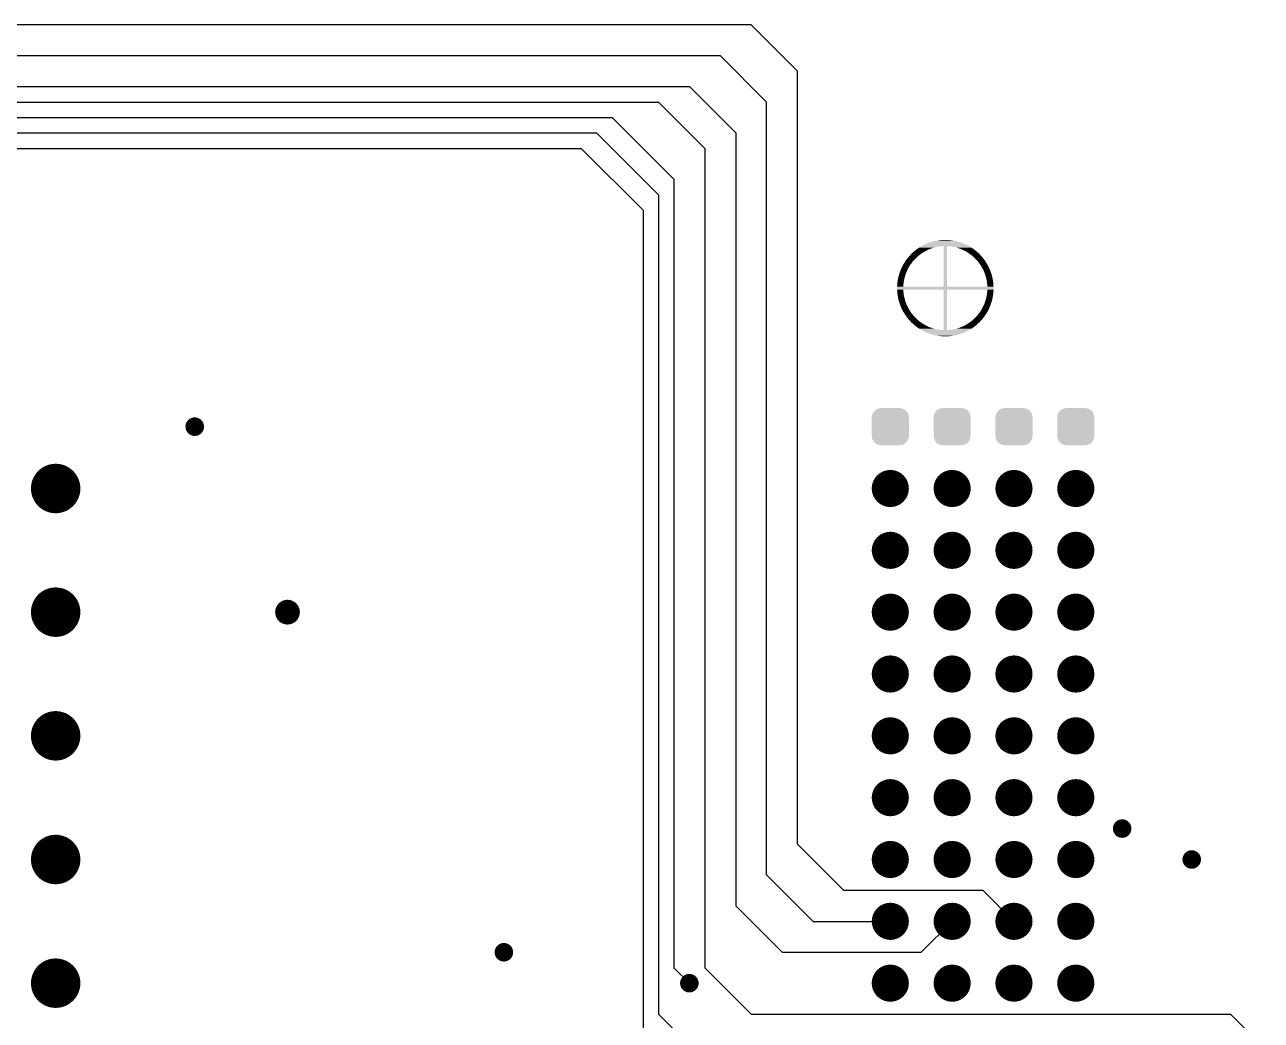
# Model space of a CAD drawing. Extents: x 295 to 953, y 10 to 290.
# Drawn here: x 620.7 to 671.5, y 175.5 to 216.4 of the extents above; entities that cross this region are included whole.
import ezdxf

# ---------------------------------------------------------------- set-up
doc = ezdxf.new("R2010")
doc.units = 0
doc.header["$LTSCALE"] = 5
doc.header["$MEASUREMENT"] = 0
doc.layers.get('0').update_dxf_attribs({"linetype": 'CONTINUOUS', "lineweight": 25})
doc.layers.add('DV-ABPB-A4_IN2', color=3, linetype='CONTINUOUS')

msp = doc.modelspace()

# ---------------------------------------------------------------- linework, layer by layer
at = {"color": 7}
for points, const_width in [([(627.534, 199.873, 1), (627.915, 199.873, 1)], 0.381), ([(621.502, 197.333, 1), (622.518, 197.333, 1)], 1.016), ([(655.919, 197.333, 1), (656.681, 197.333, 1)], 0.762), ([(658.459, 197.333, 1), (659.221, 197.333, 1)], 0.762), ([(660.999, 197.333, 1), (661.761, 197.333, 1)], 0.762), ([(663.539, 197.333, 1), (664.301, 197.333, 1)], 0.762), ([(655.919, 194.793, 1), (656.681, 194.793, 1)], 0.762), ([(658.459, 194.793, 1), (659.221, 194.793, 1)], 0.762), ([(660.999, 194.793, 1), (661.761, 194.793, 1)], 0.762), ([(663.539, 194.793, 1), (664.301, 194.793, 1)], 0.762), ([(621.502, 192.253, 1), (622.518, 192.253, 1)], 1.016), ([(631.281, 192.253, 1), (631.789, 192.253, 1)], 0.508), ([(655.919, 192.253, 1), (656.681, 192.253, 1)], 0.762), ([(658.459, 192.253, 1), (659.221, 192.253, 1)], 0.762), ([(660.999, 192.253, 1), (661.761, 192.253, 1)], 0.762), ([(663.539, 192.253, 1), (664.301, 192.253, 1)], 0.762), ([(655.919, 189.713, 1), (656.681, 189.713, 1)], 0.762), ([(658.459, 189.713, 1), (659.221, 189.713, 1)], 0.762), ([(660.999, 189.713, 1), (661.761, 189.713, 1)], 0.762), ([(663.539, 189.713, 1), (664.301, 189.713, 1)], 0.762), ([(621.502, 187.173, 1), (622.518, 187.173, 1)], 1.016), ([(655.919, 187.173, 1), (656.681, 187.173, 1)], 0.762), ([(658.459, 187.173, 1), (659.221, 187.173, 1)], 0.762), ([(660.999, 187.173, 1), (661.761, 187.173, 1)], 0.762), ([(663.539, 187.173, 1), (664.301, 187.173, 1)], 0.762), ([(655.919, 184.633, 1), (656.681, 184.633, 1)], 0.762), ([(658.459, 184.633, 1), (659.221, 184.633, 1)], 0.762), ([(660.999, 184.633, 1), (661.761, 184.633, 1)], 0.762), ([(663.539, 184.633, 1), (664.301, 184.633, 1)], 0.762), ([(665.634, 183.363, 1), (666.015, 183.363, 1)], 0.381), ([(621.502, 182.093, 1), (622.518, 182.093, 1)], 1.016), ([(655.919, 182.093, 1), (656.681, 182.093, 1)], 0.762), ([(658.459, 182.093, 1), (659.221, 182.093, 1)], 0.762), ([(660.999, 182.093, 1), (661.761, 182.093, 1)], 0.762), ([(663.539, 182.093, 1), (664.301, 182.093, 1)], 0.762), ([(668.492, 182.093, 1), (668.873, 182.093, 1)], 0.381), ([(655.919, 179.553, 1), (656.681, 179.553, 1)], 0.762), ([(658.459, 179.553, 1), (659.221, 179.553, 1)], 0.762), ([(660.999, 179.553, 1), (661.761, 179.553, 1)], 0.762), ([(663.539, 179.553, 1), (664.301, 179.553, 1)], 0.762), ([(640.234, 178.283, 1), (640.615, 178.283, 1)], 0.381), ([(621.502, 177.013, 1), (622.518, 177.013, 1)], 1.016), ([(647.854, 177.013, 1), (648.235, 177.013, 1)], 0.381), ([(655.919, 177.013, 1), (656.681, 177.013, 1)], 0.762), ([(658.459, 177.013, 1), (659.221, 177.013, 1)], 0.762), ([(660.999, 177.013, 1), (661.761, 177.013, 1)], 0.762), ([(663.539, 177.013, 1), (664.301, 177.013, 1)], 0.762)]:
    msp.add_lwpolyline(points, format="xyb", close=True, dxfattribs=dict(at, const_width=const_width))
for points in [[(657.537, 207.259), (657.545, 207.264), (658.236, 207.259), (658.261, 207.264)], [(657.545, 207.264), (657.561, 207.273), (658.261, 207.264), (658.32, 207.273)], [(657.561, 207.273), (657.573, 207.281), (658.32, 207.273), (658.379, 207.281)], [(657.573, 207.281), (657.582, 207.286), (658.379, 207.281), (658.438, 207.286)], [(657.582, 207.286), (657.588, 207.289), (658.438, 207.286), (658.497, 207.289)], [(657.588, 207.289), (657.592, 207.291), (659.533, 207.289), (659.529, 207.291)], [(657.592, 207.291), (657.642, 207.318), (659.529, 207.291), (659.479, 207.318)], [(657.642, 207.318), (657.647, 207.321), (659.479, 207.318), (659.473, 207.321)], [(657.647, 207.321), (657.699, 207.347), (659.473, 207.321), (659.422, 207.347)], [(657.699, 207.347), (657.704, 207.35), (659.422, 207.347), (659.416, 207.35)], [(657.704, 207.35), (657.757, 207.374), (659.416, 207.35), (659.364, 207.374)], [(657.757, 207.374), (657.762, 207.376), (659.364, 207.374), (659.359, 207.376)], [(657.762, 207.376), (657.815, 207.398), (659.359, 207.376), (659.306, 207.398)], [(657.815, 207.398), (657.82, 207.401), (659.306, 207.398), (659.3, 207.401)], [(657.82, 207.401), (657.874, 207.421), (659.3, 207.401), (659.247, 207.421)], [(657.874, 207.421), (657.88, 207.423), (659.247, 207.421), (659.241, 207.423)], [(657.88, 207.423), (657.934, 207.442), (659.241, 207.423), (659.187, 207.442)], [(657.934, 207.442), (657.939, 207.444), (659.187, 207.442), (659.181, 207.444)], [(657.939, 207.444), (657.995, 207.462), (659.181, 207.444), (659.126, 207.462)], [(657.995, 207.462), (658, 207.463), (659.126, 207.462), (659.12, 207.463)], [(658, 207.463), (658.056, 207.479), (659.12, 207.463), (659.065, 207.479)], [(658.056, 207.479), (658.061, 207.48), (659.065, 207.479), (659.059, 207.48)], [(658.061, 207.48), (658.117, 207.494), (659.059, 207.48), (659.004, 207.494)], [(658.117, 207.494), (658.123, 207.495), (659.004, 207.494), (658.997, 207.495)], [(658.123, 207.495), (658.179, 207.507), (658.997, 207.495), (658.942, 207.507)], [(658.179, 207.507), (658.185, 207.508), (658.942, 207.507), (658.935, 207.508)], [(658.185, 207.508), (658.242, 207.518), (658.935, 207.508), (658.879, 207.518)], [(658.242, 207.518), (658.247, 207.519), (658.879, 207.518), (658.873, 207.519)], [(658.247, 207.519), (658.305, 207.527), (658.873, 207.519), (658.816, 207.527)], [(658.305, 207.527), (658.31, 207.528), (658.816, 207.527), (658.81, 207.528)], [(658.31, 207.528), (658.368, 207.535), (658.81, 207.528), (658.753, 207.535)], [(658.368, 207.535), (658.373, 207.535), (658.753, 207.535), (658.746, 207.535)], [(658.373, 207.535), (658.432, 207.54), (658.746, 207.535), (658.69, 207.54)], [(658.432, 207.54), (658.436, 207.54), (658.69, 207.54), (658.682, 207.54)], [(658.436, 207.54), (658.496, 207.543), (658.682, 207.54), (658.627, 207.543)], [(658.496, 207.543), (658.5, 207.543), (658.627, 207.543), (658.616, 207.543)], [(658.497, 205.626), (658.497, 207.289), (658.624, 205.626), (658.624, 207.289)], [(658.5, 207.543), (658.563, 207.544), (658.616, 207.543), (658.563, 207.544)], [(658.64, 207.288), (658.624, 207.289), (659.534, 207.288), (659.533, 207.289)], [(658.662, 207.287), (658.64, 207.288), (659.536, 207.287), (659.534, 207.288)], [(658.721, 207.283), (658.662, 207.287), (659.544, 207.283), (659.536, 207.287)], [(658.78, 207.276), (658.721, 207.283), (659.555, 207.276), (659.544, 207.283)], [(658.839, 207.267), (658.78, 207.276), (659.57, 207.267), (659.555, 207.276)], [(658.897, 207.257), (658.839, 207.267), (659.588, 207.257), (659.57, 207.267)], [(656.975, 206.752), (656.995, 206.777), (657.308, 206.752), (657.332, 206.777)], [(656.995, 206.777), (657.014, 206.802), (657.332, 206.777), (657.357, 206.802)], [(657.014, 206.802), (657.028, 206.818), (657.357, 206.802), (657.374, 206.818)], [(657.028, 206.818), (657.055, 206.851), (657.374, 206.818), (657.41, 206.851)], [(657.055, 206.851), (657.061, 206.858), (657.41, 206.851), (657.418, 206.858)], [(657.061, 206.858), (657.095, 206.897), (657.418, 206.858), (657.463, 206.897)], [(657.095, 206.897), (657.097, 206.898), (657.463, 206.897), (657.465, 206.898)], [(657.097, 206.898), (657.13, 206.934), (657.465, 206.898), (657.509, 206.934)], [(657.13, 206.934), (657.14, 206.944), (657.509, 206.934), (657.524, 206.944)], [(657.14, 206.944), (657.165, 206.969), (657.524, 206.944), (657.557, 206.969)], [(657.165, 206.969), (657.185, 206.989), (657.557, 206.969), (657.587, 206.989)], [(657.185, 206.989), (657.199, 207.002), (657.587, 206.989), (657.606, 207.002)], [(657.199, 207.002), (657.232, 207.033), (657.606, 207.002), (657.653, 207.033)], [(657.232, 207.033), (657.234, 207.034), (657.653, 207.033), (657.656, 207.034)], [(657.234, 207.034), (657.268, 207.064), (657.656, 207.034), (657.707, 207.064)], [(657.268, 207.064), (657.279, 207.074), (657.707, 207.064), (657.725, 207.074)], [(657.279, 207.074), (657.302, 207.093), (657.725, 207.074), (657.759, 207.093)], [(657.302, 207.093), (657.328, 207.115), (657.759, 207.093), (657.802, 207.115)], [(657.328, 207.115), (657.335, 207.119), (657.802, 207.115), (657.812, 207.119)], [(657.335, 207.119), (657.367, 207.144), (657.812, 207.119), (657.865, 207.144)], [(657.367, 207.144), (657.379, 207.153), (657.865, 207.144), (657.887, 207.153)], [(657.379, 207.153), (657.398, 207.167), (657.887, 207.153), (657.92, 207.167)], [(657.398, 207.167), (657.427, 207.188), (657.92, 207.167), (657.975, 207.188)], [(657.427, 207.188), (657.43, 207.19), (657.975, 207.188), (657.982, 207.19)], [(657.43, 207.19), (657.455, 207.207), (657.982, 207.19), (658.031, 207.207)], [(657.455, 207.207), (657.481, 207.224), (658.031, 207.207), (658.088, 207.224)], [(657.481, 207.224), (657.483, 207.226), (658.088, 207.224), (658.093, 207.226)], [(657.483, 207.226), (657.505, 207.24), (658.093, 207.226), (658.145, 207.24)], [(657.505, 207.24), (657.526, 207.253), (658.145, 207.24), (658.203, 207.253)], [(657.526, 207.253), (657.537, 207.259), (658.203, 207.253), (658.236, 207.259)], [(658.901, 207.256), (658.897, 207.257), (659.589, 207.256), (659.588, 207.257)], [(658.955, 207.244), (658.901, 207.256), (659.608, 207.244), (659.589, 207.256)], [(659.013, 207.23), (658.955, 207.244), (659.631, 207.23), (659.608, 207.244)], [(659.039, 207.222), (659.013, 207.23), (659.643, 207.222), (659.631, 207.23)], [(659.069, 207.213), (659.039, 207.222), (659.656, 207.213), (659.643, 207.222)], [(659.126, 207.195), (659.069, 207.213), (659.683, 207.195), (659.656, 207.213)], [(659.148, 207.187), (659.126, 207.195), (659.695, 207.187), (659.683, 207.195)], [(659.181, 207.175), (659.148, 207.187), (659.712, 207.175), (659.695, 207.187)], [(659.236, 207.152), (659.181, 207.175), (659.743, 207.152), (659.712, 207.175)], [(659.242, 207.15), (659.236, 207.152), (659.747, 207.15), (659.743, 207.152)], [(659.29, 207.128), (659.242, 207.15), (659.774, 207.128), (659.747, 207.15)], [(659.326, 207.111), (659.29, 207.128), (659.797, 207.111), (659.774, 207.128)], [(659.344, 207.102), (659.326, 207.111), (659.807, 207.102), (659.797, 207.111)], [(659.396, 207.074), (659.344, 207.102), (659.841, 207.074), (659.807, 207.102)], [(659.403, 207.07), (659.396, 207.074), (659.846, 207.07), (659.841, 207.074)], [(659.447, 207.045), (659.403, 207.07), (659.875, 207.045), (659.846, 207.07)], [(659.474, 207.028), (659.447, 207.045), (659.893, 207.028), (659.875, 207.045)], [(659.498, 207.014), (659.474, 207.028), (659.909, 207.014), (659.893, 207.028)], [(659.54, 206.985), (659.498, 207.014), (659.94, 206.985), (659.909, 207.014)], [(659.547, 206.981), (659.54, 206.985), (659.944, 206.981), (659.94, 206.985)], [(659.595, 206.946), (659.547, 206.981), (659.979, 206.946), (659.944, 206.981)], [(659.602, 206.94), (659.595, 206.946), (659.985, 206.94), (659.979, 206.946)], [(659.642, 206.91), (659.602, 206.94), (660.013, 206.91), (659.985, 206.94)], [(659.661, 206.894), (659.642, 206.91), (660.028, 206.894), (660.013, 206.91)], [(659.687, 206.872), (659.661, 206.894), (660.047, 206.872), (660.028, 206.894)], [(659.716, 206.846), (659.687, 206.872), (660.07, 206.846), (660.047, 206.872)], [(659.731, 206.832), (659.716, 206.846), (660.081, 206.832), (660.07, 206.846)], [(659.768, 206.797), (659.731, 206.832), (660.11, 206.797), (660.081, 206.832)], [(659.774, 206.791), (659.768, 206.797), (660.114, 206.791), (660.11, 206.797)], [(659.816, 206.749), (659.774, 206.791), (660.147, 206.749), (660.114, 206.791)], [(656.698, 206.239), (656.703, 206.252), (656.971, 206.239), (656.977, 206.252)], [(656.703, 206.252), (656.719, 206.293), (656.977, 206.252), (656.995, 206.293)], [(656.719, 206.293), (656.726, 206.311), (656.995, 206.293), (657.004, 206.311)], [(656.726, 206.311), (656.741, 206.346), (657.004, 206.311), (657.021, 206.346)], [(656.741, 206.346), (656.751, 206.37), (657.021, 206.346), (657.033, 206.37)], [(656.751, 206.37), (656.764, 206.399), (657.033, 206.37), (657.049, 206.399)], [(656.764, 206.399), (656.778, 206.427), (657.049, 206.399), (657.065, 206.427)], [(656.778, 206.427), (656.789, 206.45), (657.065, 206.427), (657.078, 206.45)], [(656.789, 206.45), (656.806, 206.484), (657.078, 206.45), (657.099, 206.484)], [(656.806, 206.484), (656.815, 206.5), (657.099, 206.484), (657.11, 206.5)], [(656.815, 206.5), (656.837, 206.54), (657.11, 206.5), (657.136, 206.54)], [(656.837, 206.54), (656.842, 206.549), (657.136, 206.54), (657.143, 206.549)], [(656.842, 206.549), (656.869, 206.594), (657.143, 206.549), (657.175, 206.594)], [(656.869, 206.594), (656.871, 206.597), (657.175, 206.594), (657.177, 206.597)], [(656.871, 206.597), (656.9, 206.644), (657.177, 206.597), (657.214, 206.644)], [(656.9, 206.644), (656.903, 206.648), (657.214, 206.644), (657.216, 206.648)], [(656.903, 206.648), (656.931, 206.69), (657.216, 206.648), (657.251, 206.69)], [(656.931, 206.69), (656.938, 206.7), (657.251, 206.69), (657.261, 206.7)], [(656.938, 206.7), (656.963, 206.734), (657.261, 206.7), (657.291, 206.734)], [(656.963, 206.734), (656.975, 206.752), (657.291, 206.734), (657.308, 206.752)], [(659.818, 206.747), (659.816, 206.749), (660.149, 206.747), (660.147, 206.749)], [(659.856, 206.705), (659.818, 206.747), (660.179, 206.705), (660.149, 206.747)], [(659.864, 206.695), (659.856, 206.705), (660.186, 206.695), (660.179, 206.705)], [(659.894, 206.66), (659.864, 206.695), (660.21, 206.66), (660.186, 206.695)], [(659.908, 206.643), (659.894, 206.66), (660.221, 206.643), (660.21, 206.66)], [(659.931, 206.614), (659.908, 206.643), (660.239, 206.614), (660.221, 206.643)], [(659.949, 206.589), (659.931, 206.614), (660.255, 206.589), (660.239, 206.614)], [(659.966, 206.566), (659.949, 206.589), (660.268, 206.566), (660.255, 206.589)], [(659.988, 206.534), (659.966, 206.566), (660.287, 206.534), (660.268, 206.566)], [(660, 206.517), (659.988, 206.534), (660.296, 206.517), (660.287, 206.534)], [(660.025, 206.478), (660, 206.517), (660.317, 206.478), (660.296, 206.517)], [(660.032, 206.468), (660.025, 206.478), (660.323, 206.468), (660.317, 206.478)], [(660.059, 206.422), (660.032, 206.468), (660.346, 206.422), (660.323, 206.468)], [(660.062, 206.417), (660.059, 206.422), (660.348, 206.417), (660.346, 206.422)], [(660.09, 206.365), (660.062, 206.417), (660.372, 206.365), (660.348, 206.417)], [(660.09, 206.364), (660.09, 206.365), (660.372, 206.364), (660.372, 206.365)], [(660.117, 206.312), (660.09, 206.364), (660.394, 206.312), (660.372, 206.364)], [(660.12, 206.306), (660.117, 206.312), (660.397, 206.306), (660.394, 206.312)], [(660.142, 206.258), (660.12, 206.306), (660.415, 206.258), (660.397, 206.306)], [(660.146, 206.247), (660.142, 206.258), (660.42, 206.247), (660.415, 206.258)], [(656.586, 205.724), (656.589, 205.759), (656.841, 205.724), (656.845, 205.759)], [(656.589, 205.759), (656.592, 205.783), (656.845, 205.759), (656.847, 205.783)], [(656.592, 205.783), (656.596, 205.822), (656.847, 205.783), (656.853, 205.822)], [(656.596, 205.822), (656.599, 205.842), (656.853, 205.822), (656.856, 205.842)], [(656.599, 205.842), (656.605, 205.885), (656.856, 205.842), (656.864, 205.885)], [(656.605, 205.885), (656.608, 205.9), (656.864, 205.885), (656.866, 205.9)], [(656.608, 205.9), (656.617, 205.947), (656.866, 205.9), (656.877, 205.947)], [(656.617, 205.947), (656.619, 205.958), (656.877, 205.947), (656.879, 205.958)], [(656.619, 205.958), (656.63, 206.009), (656.879, 205.958), (656.892, 206.009)], [(656.63, 206.009), (656.631, 206.015), (656.892, 206.009), (656.893, 206.015)], [(656.631, 206.015), (656.645, 206.071), (656.893, 206.015), (656.909, 206.071)], [(656.645, 206.071), (656.646, 206.072), (656.909, 206.071), (656.91, 206.072)], [(656.646, 206.072), (656.662, 206.128), (656.91, 206.072), (656.928, 206.128)], [(656.662, 206.128), (656.663, 206.132), (656.928, 206.128), (656.93, 206.132)], [(656.663, 206.132), (656.679, 206.184), (656.93, 206.132), (656.949, 206.184)], [(656.679, 206.184), (656.682, 206.192), (656.949, 206.184), (656.952, 206.192)], [(656.682, 206.192), (656.698, 206.239), (656.952, 206.192), (656.971, 206.239)], [(660.164, 206.203), (660.146, 206.247), (660.435, 206.203), (660.42, 206.247)], [(660.171, 206.187), (660.164, 206.203), (660.441, 206.187), (660.435, 206.203)], [(660.185, 206.148), (660.171, 206.187), (660.453, 206.148), (660.441, 206.187)], [(660.193, 206.126), (660.185, 206.148), (660.46, 206.126), (660.453, 206.148)], [(660.205, 206.092), (660.193, 206.126), (660.469, 206.092), (660.46, 206.126)], [(660.213, 206.065), (660.205, 206.092), (660.477, 206.065), (660.469, 206.092)], [(660.222, 206.035), (660.213, 206.065), (660.484, 206.035), (660.477, 206.065)], [(660.23, 206.003), (660.222, 206.035), (660.492, 206.003), (660.484, 206.035)], [(660.237, 205.978), (660.23, 206.003), (660.497, 205.978), (660.492, 206.003)], [(660.245, 205.941), (660.237, 205.978), (660.505, 205.941), (660.497, 205.978)], [(660.25, 205.92), (660.245, 205.941), (660.509, 205.92), (660.505, 205.941)], [(660.258, 205.879), (660.25, 205.92), (660.516, 205.879), (660.509, 205.92)], [(660.261, 205.862), (660.258, 205.879), (660.519, 205.862), (660.516, 205.879)], [(660.269, 205.816), (660.261, 205.862), (660.525, 205.816), (660.519, 205.862)], [(660.271, 205.803), (660.269, 205.816), (660.527, 205.803), (660.525, 205.816)], [(660.277, 205.753), (660.271, 205.803), (660.532, 205.753), (660.527, 205.803)], [(660.278, 205.745), (660.277, 205.753), (660.533, 205.745), (660.532, 205.753)], [(660.283, 205.69), (660.278, 205.745), (660.537, 205.69), (660.533, 205.745)], [(656.579, 205.563), (656.58, 205.626), (660.541, 205.563), (660.54, 205.626)], [(656.58, 205.499), (656.579, 205.563), (660.54, 205.499), (660.541, 205.563)], [(656.58, 205.632), (656.582, 205.665), (656.835, 205.632), (656.836, 205.665)], [(656.58, 205.626), (656.58, 205.632), (656.834, 205.626), (656.835, 205.632)], [(656.583, 205.44), (656.58, 205.499), (656.837, 205.44), (656.834, 205.499)], [(656.582, 205.665), (656.584, 205.696), (656.836, 205.665), (656.838, 205.696)], [(656.583, 205.436), (656.583, 205.44), (656.838, 205.436), (656.837, 205.44)], [(656.588, 205.381), (656.583, 205.436), (656.843, 205.381), (656.838, 205.436)], [(656.584, 205.696), (656.586, 205.724), (656.838, 205.696), (656.841, 205.724)], [(656.588, 205.373), (656.588, 205.381), (656.844, 205.373), (656.843, 205.381)], [(656.594, 205.322), (656.588, 205.373), (656.85, 205.322), (656.844, 205.373)], [(656.595, 205.31), (656.594, 205.322), (656.852, 205.31), (656.85, 205.322)], [(656.602, 205.264), (656.595, 205.31), (656.859, 205.264), (656.852, 205.31)], [(656.604, 205.247), (656.602, 205.264), (656.862, 205.247), (656.859, 205.264)], [(656.612, 205.206), (656.604, 205.247), (656.87, 205.206), (656.862, 205.247)], [(658.497, 203.837), (658.497, 205.499), (658.624, 203.837), (658.624, 205.499)], [(660.254, 205.226), (660.257, 205.241), (660.512, 205.226), (660.515, 205.241)], [(660.257, 205.241), (660.265, 205.284), (660.515, 205.241), (660.522, 205.284)], [(660.265, 205.284), (660.268, 205.304), (660.522, 205.284), (660.524, 205.304)], [(660.268, 205.304), (660.273, 205.343), (660.524, 205.304), (660.529, 205.343)], [(660.273, 205.343), (660.276, 205.367), (660.529, 205.343), (660.532, 205.367)], [(660.276, 205.367), (660.28, 205.402), (660.532, 205.367), (660.535, 205.402)], [(660.28, 205.402), (660.282, 205.43), (660.535, 205.402), (660.537, 205.43)], [(660.282, 205.43), (660.284, 205.461), (660.537, 205.43), (660.539, 205.461)], [(660.283, 205.686), (660.283, 205.69), (660.538, 205.686), (660.537, 205.69)], [(660.286, 205.626), (660.283, 205.686), (660.54, 205.626), (660.538, 205.686)], [(660.284, 205.461), (660.286, 205.493), (660.539, 205.461), (660.54, 205.493)], [(660.286, 205.493), (660.286, 205.499), (660.54, 205.493), (660.54, 205.499)], [(656.616, 205.185), (656.612, 205.206), (656.875, 205.185), (656.87, 205.206)], [(656.623, 205.148), (656.616, 205.185), (656.884, 205.148), (656.875, 205.185)], [(656.629, 205.122), (656.623, 205.148), (656.89, 205.122), (656.884, 205.148)], [(656.636, 205.091), (656.629, 205.122), (656.899, 205.091), (656.89, 205.122)], [(656.644, 205.061), (656.636, 205.091), (656.908, 205.061), (656.899, 205.091)], [(656.651, 205.034), (656.644, 205.061), (656.916, 205.034), (656.908, 205.061)], [(656.661, 205), (656.651, 205.034), (656.928, 205), (656.916, 205.034)], [(656.668, 204.978), (656.661, 205), (656.935, 204.978), (656.928, 205)], [(656.68, 204.939), (656.668, 204.978), (656.95, 204.939), (656.935, 204.978)], [(656.686, 204.923), (656.68, 204.939), (656.956, 204.923), (656.95, 204.939)], [(656.701, 204.879), (656.686, 204.923), (656.974, 204.879), (656.956, 204.923)], [(656.705, 204.868), (656.701, 204.879), (656.979, 204.868), (656.974, 204.879)], [(656.724, 204.82), (656.705, 204.868), (657.001, 204.82), (656.979, 204.868)], [(656.726, 204.814), (656.724, 204.82), (657.004, 204.814), (657.001, 204.82)], [(656.748, 204.762), (656.726, 204.814), (657.03, 204.762), (657.004, 204.814)], [(656.749, 204.761), (656.748, 204.762), (657.03, 204.761), (657.03, 204.762)], [(656.773, 204.709), (656.749, 204.761), (657.059, 204.709), (657.03, 204.761)], [(660.055, 204.699), (660.072, 204.727), (660.343, 204.699), (660.356, 204.727)], [(660.072, 204.727), (660.087, 204.756), (660.356, 204.727), (660.37, 204.756)], [(660.087, 204.756), (660.1, 204.78), (660.37, 204.756), (660.38, 204.78)], [(660.1, 204.78), (660.117, 204.815), (660.38, 204.78), (660.395, 204.815)], [(660.117, 204.815), (660.126, 204.833), (660.395, 204.815), (660.402, 204.833)], [(660.126, 204.833), (660.144, 204.874), (660.402, 204.833), (660.418, 204.874)], [(660.144, 204.874), (660.15, 204.887), (660.418, 204.874), (660.422, 204.887)], [(660.15, 204.887), (660.169, 204.933), (660.422, 204.887), (660.439, 204.933)], [(660.169, 204.933), (660.172, 204.942), (660.439, 204.933), (660.442, 204.942)], [(660.172, 204.942), (660.191, 204.994), (660.442, 204.942), (660.458, 204.994)], [(660.191, 204.994), (660.192, 204.997), (660.458, 204.994), (660.459, 204.997)], [(660.192, 204.997), (660.211, 205.054), (660.459, 204.997), (660.475, 205.054)], [(660.211, 205.055), (660.227, 205.111), (660.475, 205.055), (660.489, 205.111)], [(660.211, 205.054), (660.211, 205.055), (660.475, 205.054), (660.475, 205.055)], [(660.227, 205.111), (660.229, 205.117), (660.489, 205.111), (660.491, 205.117)], [(660.229, 205.117), (660.242, 205.168), (660.491, 205.117), (660.502, 205.168)], [(660.242, 205.168), (660.244, 205.179), (660.502, 205.168), (660.504, 205.179)], [(660.244, 205.179), (660.254, 205.226), (660.504, 205.179), (660.512, 205.226)], [(656.775, 204.704), (656.773, 204.709), (657.062, 204.704), (657.059, 204.709)], [(656.798, 204.658), (656.775, 204.704), (657.089, 204.658), (657.062, 204.704)], [(656.803, 204.647), (656.798, 204.658), (657.096, 204.647), (657.089, 204.658)], [(656.824, 204.608), (656.803, 204.647), (657.121, 204.608), (657.096, 204.647)], [(656.834, 204.592), (656.824, 204.608), (657.132, 204.592), (657.121, 204.608)], [(656.852, 204.56), (656.834, 204.592), (657.154, 204.56), (657.132, 204.592)], [(656.866, 204.537), (656.852, 204.56), (657.171, 204.537), (657.154, 204.56)], [(656.881, 204.512), (656.866, 204.537), (657.19, 204.512), (657.171, 204.537)], [(656.899, 204.483), (656.881, 204.512), (657.213, 204.483), (657.19, 204.512)], [(656.911, 204.466), (656.899, 204.483), (657.227, 204.466), (657.213, 204.483)], [(656.935, 204.43), (656.911, 204.466), (657.256, 204.43), (657.227, 204.466)], [(656.942, 204.42), (656.935, 204.43), (657.265, 204.42), (657.256, 204.43)], [(656.972, 204.379), (656.942, 204.42), (657.303, 204.379), (657.265, 204.42)], [(656.974, 204.377), (656.972, 204.379), (657.305, 204.377), (657.303, 204.379)], [(657.006, 204.334), (656.974, 204.377), (657.346, 204.334), (657.305, 204.377)], [(657.011, 204.329), (657.006, 204.334), (657.352, 204.329), (657.346, 204.334)], [(657.04, 204.293), (657.011, 204.329), (657.389, 204.293), (657.352, 204.329)], [(657.051, 204.28), (657.04, 204.293), (657.405, 204.28), (657.389, 204.293)], [(657.073, 204.254), (657.051, 204.28), (657.433, 204.254), (657.405, 204.28)], [(657.093, 204.232), (657.073, 204.254), (657.46, 204.232), (657.433, 204.254)], [(657.108, 204.216), (657.093, 204.232), (657.479, 204.216), (657.46, 204.232)], [(657.136, 204.186), (657.108, 204.216), (657.518, 204.186), (657.479, 204.216)], [(659.611, 204.192), (659.656, 204.228), (659.991, 204.192), (660.024, 204.228)], [(659.656, 204.228), (659.658, 204.229), (660.024, 204.228), (660.025, 204.229)], [(659.658, 204.229), (659.703, 204.268), (660.025, 204.229), (660.059, 204.268)], [(659.703, 204.268), (659.711, 204.275), (660.059, 204.268), (660.066, 204.275)], [(659.711, 204.275), (659.747, 204.307), (660.066, 204.275), (660.093, 204.307)], [(659.747, 204.307), (659.763, 204.324), (660.093, 204.307), (660.106, 204.324)], [(659.763, 204.324), (659.789, 204.349), (660.106, 204.324), (660.126, 204.349)], [(659.789, 204.349), (659.813, 204.374), (660.126, 204.349), (660.145, 204.374)], [(659.813, 204.374), (659.83, 204.392), (660.145, 204.374), (660.158, 204.392)], [(659.83, 204.392), (659.86, 204.425), (660.158, 204.392), (660.182, 204.425)], [(659.86, 204.425), (659.869, 204.436), (660.182, 204.425), (660.19, 204.436)], [(659.869, 204.436), (659.904, 204.478), (660.19, 204.436), (660.218, 204.478)], [(659.904, 204.478), (659.907, 204.482), (660.218, 204.478), (660.22, 204.482)], [(659.907, 204.482), (659.943, 204.528), (660.22, 204.482), (660.25, 204.528)], [(659.943, 204.528), (659.946, 204.532), (660.25, 204.528), (660.252, 204.532)], [(659.946, 204.532), (659.978, 204.576), (660.252, 204.532), (660.278, 204.576)], [(659.978, 204.576), (659.985, 204.586), (660.278, 204.576), (660.284, 204.586)], [(659.985, 204.586), (660.011, 204.626), (660.284, 204.586), (660.306, 204.626)], [(660.011, 204.626), (660.021, 204.642), (660.306, 204.626), (660.314, 204.642)], [(660.021, 204.642), (660.042, 204.676), (660.314, 204.642), (660.332, 204.676)], [(660.042, 204.676), (660.055, 204.699), (660.332, 204.676), (660.343, 204.699)], [(657.142, 204.18), (657.136, 204.186), (657.526, 204.18), (657.518, 204.186)], [(657.177, 204.145), (657.142, 204.18), (657.574, 204.145), (657.526, 204.18)], [(657.181, 204.141), (657.177, 204.145), (657.58, 204.141), (657.574, 204.145)], [(657.211, 204.112), (657.181, 204.141), (657.623, 204.112), (657.58, 204.141)], [(657.227, 204.097), (657.211, 204.112), (657.647, 204.097), (657.623, 204.112)], [(657.246, 204.081), (657.227, 204.097), (657.673, 204.081), (657.647, 204.097)], [(657.275, 204.055), (657.246, 204.081), (657.718, 204.055), (657.673, 204.081)], [(657.28, 204.051), (657.275, 204.055), (657.725, 204.051), (657.718, 204.055)], [(657.313, 204.024), (657.28, 204.051), (657.777, 204.024), (657.725, 204.051)], [(657.324, 204.015), (657.313, 204.024), (657.794, 204.015), (657.777, 204.024)], [(657.346, 203.998), (657.324, 204.015), (657.83, 203.998), (657.794, 204.015)], [(657.374, 203.976), (657.346, 203.998), (657.878, 203.976), (657.83, 203.998)], [(657.378, 203.973), (657.374, 203.976), (657.884, 203.973), (657.878, 203.976)], [(657.408, 203.951), (657.378, 203.973), (657.939, 203.951), (657.884, 203.973)], [(657.425, 203.939), (657.408, 203.951), (657.973, 203.939), (657.939, 203.951)], [(657.437, 203.931), (657.425, 203.939), (657.995, 203.931), (657.973, 203.939)], [(657.465, 203.912), (657.437, 203.931), (658.051, 203.912), (657.995, 203.931)], [(657.478, 203.904), (657.465, 203.912), (658.082, 203.904), (658.051, 203.912)], [(657.49, 203.896), (657.478, 203.904), (658.108, 203.896), (658.082, 203.904)], [(657.513, 203.881), (657.49, 203.896), (658.165, 203.881), (658.108, 203.896)], [(657.532, 203.87), (657.513, 203.881), (658.22, 203.87), (658.165, 203.881)], [(657.533, 203.869), (657.532, 203.87), (658.223, 203.869), (658.22, 203.87)], [(657.551, 203.858), (657.533, 203.869), (658.282, 203.858), (658.223, 203.869)], [(657.566, 203.85), (657.551, 203.858), (658.34, 203.85), (658.282, 203.858)], [(657.577, 203.843), (657.566, 203.85), (658.399, 203.843), (658.34, 203.85)], [(657.584, 203.839), (657.577, 203.843), (658.458, 203.839), (658.399, 203.843)], [(657.586, 203.838), (657.584, 203.839), (658.481, 203.838), (658.458, 203.839)], [(657.588, 203.837), (657.586, 203.838), (658.497, 203.837), (658.481, 203.838)], [(657.592, 203.835), (657.588, 203.837), (659.529, 203.835), (659.533, 203.837)], [(657.642, 203.807), (657.592, 203.835), (659.478, 203.807), (659.529, 203.835)], [(657.648, 203.805), (657.642, 203.807), (659.473, 203.805), (659.478, 203.807)], [(657.699, 203.779), (657.648, 203.805), (659.422, 203.779), (659.473, 203.805)], [(657.704, 203.776), (657.699, 203.779), (659.416, 203.776), (659.422, 203.779)], [(657.756, 203.752), (657.704, 203.776), (659.364, 203.752), (659.416, 203.776)], [(657.762, 203.75), (657.756, 203.752), (659.359, 203.75), (659.364, 203.752)], [(657.815, 203.727), (657.762, 203.75), (659.306, 203.727), (659.359, 203.75)], [(657.821, 203.725), (657.815, 203.727), (659.3, 203.725), (659.306, 203.727)], [(657.874, 203.704), (657.821, 203.725), (659.246, 203.704), (659.3, 203.725)], [(658.624, 203.837), (658.683, 203.84), (659.533, 203.837), (659.538, 203.84)], [(658.683, 203.84), (658.742, 203.845), (659.538, 203.84), (659.547, 203.845)], [(658.742, 203.845), (658.801, 203.853), (659.547, 203.845), (659.56, 203.853)], [(658.801, 203.853), (658.859, 203.862), (659.56, 203.853), (659.576, 203.862)], [(658.859, 203.862), (658.884, 203.867), (659.576, 203.862), (659.584, 203.867)], [(658.884, 203.867), (658.917, 203.873), (659.584, 203.867), (659.594, 203.873)], [(658.917, 203.873), (658.975, 203.886), (659.594, 203.873), (659.615, 203.886)], [(658.975, 203.886), (659.028, 203.9), (659.615, 203.886), (659.638, 203.9)], [(659.028, 203.9), (659.032, 203.901), (659.638, 203.9), (659.64, 203.901)], [(659.032, 203.901), (659.089, 203.919), (659.64, 203.901), (659.665, 203.919)], [(659.089, 203.919), (659.139, 203.936), (659.665, 203.919), (659.69, 203.936)], [(659.139, 203.936), (659.145, 203.938), (659.69, 203.936), (659.693, 203.938)], [(659.145, 203.938), (659.201, 203.959), (659.693, 203.938), (659.723, 203.959)], [(659.201, 203.959), (659.234, 203.973), (659.723, 203.959), (659.742, 203.973)], [(659.234, 203.973), (659.255, 203.982), (659.742, 203.973), (659.754, 203.982)], [(659.255, 203.982), (659.309, 204.006), (659.754, 203.982), (659.786, 204.006)], [(659.309, 204.006), (659.319, 204.011), (659.786, 204.006), (659.792, 204.011)], [(659.319, 204.011), (659.362, 204.033), (659.792, 204.011), (659.819, 204.033)], [(659.362, 204.033), (659.396, 204.051), (659.819, 204.033), (659.841, 204.051)], [(659.396, 204.051), (659.414, 204.061), (659.841, 204.051), (659.853, 204.061)], [(659.414, 204.061), (659.465, 204.092), (659.853, 204.061), (659.887, 204.092)], [(659.465, 204.092), (659.468, 204.093), (659.887, 204.092), (659.889, 204.093)], [(659.468, 204.093), (659.515, 204.123), (659.889, 204.093), (659.921, 204.123)], [(659.515, 204.123), (659.534, 204.137), (659.921, 204.123), (659.935, 204.137)], [(659.534, 204.137), (659.564, 204.157), (659.935, 204.137), (659.956, 204.157)], [(659.564, 204.157), (659.597, 204.181), (659.956, 204.157), (659.98, 204.181)], [(659.597, 204.181), (659.611, 204.192), (659.98, 204.181), (659.991, 204.192)], [(657.88, 203.702), (657.874, 203.704), (659.241, 203.702), (659.246, 203.704)], [(657.934, 203.683), (657.88, 203.702), (659.187, 203.683), (659.241, 203.702)], [(657.94, 203.681), (657.934, 203.683), (659.181, 203.681), (659.187, 203.683)], [(657.994, 203.664), (657.94, 203.681), (659.126, 203.664), (659.181, 203.681)], [(658, 203.663), (657.994, 203.664), (659.121, 203.663), (659.126, 203.664)], [(658.055, 203.647), (658, 203.663), (659.065, 203.647), (659.121, 203.663)], [(658.062, 203.646), (658.055, 203.647), (659.059, 203.646), (659.065, 203.647)], [(658.117, 203.632), (658.062, 203.646), (659.003, 203.632), (659.059, 203.646)], [(658.123, 203.631), (658.117, 203.632), (658.998, 203.631), (659.003, 203.632)], [(658.179, 203.619), (658.123, 203.631), (658.941, 203.619), (658.998, 203.631)], [(658.185, 203.618), (658.179, 203.619), (658.936, 203.618), (658.941, 203.619)], [(658.241, 203.608), (658.185, 203.618), (658.879, 203.608), (658.936, 203.618)], [(658.248, 203.607), (658.241, 203.608), (658.873, 203.607), (658.879, 203.608)], [(658.304, 203.598), (658.248, 203.607), (658.816, 203.598), (658.873, 203.607)], [(658.311, 203.598), (658.304, 203.598), (658.81, 203.598), (658.816, 203.598)], [(658.367, 203.591), (658.311, 203.598), (658.753, 203.591), (658.81, 203.598)], [(658.374, 203.591), (658.367, 203.591), (658.747, 203.591), (658.753, 203.591)], [(658.43, 203.586), (658.374, 203.591), (658.689, 203.586), (658.747, 203.591)], [(658.438, 203.586), (658.43, 203.586), (658.684, 203.586), (658.689, 203.586)], [(658.494, 203.583), (658.438, 203.586), (658.625, 203.583), (658.684, 203.586)], [(658.505, 203.583), (658.494, 203.583), (658.621, 203.583), (658.625, 203.583)], [(658.557, 203.582), (658.505, 203.583), (658.557, 203.582), (658.621, 203.583)], [(655.538, 200.254), (655.544, 200.324), (657.062, 200.254), (657.054, 200.324)], [(655.538, 199.492), (655.538, 200.254), (657.062, 199.492), (657.062, 200.254)], [(655.544, 200.324), (655.55, 200.342), (657.054, 200.324), (657.052, 200.342)], [(655.55, 200.342), (655.57, 200.408), (657.052, 200.342), (657.028, 200.408)], [(655.57, 200.408), (655.58, 200.424), (657.028, 200.408), (657.022, 200.424)], [(655.58, 200.424), (655.615, 200.484), (657.022, 200.424), (656.983, 200.484)], [(655.615, 200.484), (655.628, 200.498), (656.983, 200.484), (656.974, 200.498)], [(655.628, 200.498), (655.675, 200.547), (656.974, 200.498), (656.922, 200.547)], [(655.675, 200.547), (655.692, 200.558), (656.922, 200.547), (656.91, 200.558)], [(655.692, 200.558), (655.749, 200.595), (656.91, 200.558), (656.847, 200.595)], [(655.749, 200.595), (655.77, 200.603), (656.847, 200.595), (656.834, 200.603)], [(655.77, 200.603), (655.831, 200.625), (656.834, 200.603), (656.762, 200.625)], [(655.831, 200.625), (655.863, 200.629), (656.762, 200.625), (656.751, 200.629)], [(655.863, 200.629), (655.919, 200.635), (656.751, 200.629), (656.681, 200.635)], [(658.078, 200.254), (658.084, 200.324), (659.602, 200.254), (659.594, 200.324)], [(658.078, 199.492), (658.078, 200.254), (659.602, 199.492), (659.602, 200.254)], [(658.084, 200.324), (658.09, 200.342), (659.594, 200.324), (659.592, 200.342)], [(658.09, 200.342), (658.11, 200.408), (659.592, 200.342), (659.568, 200.408)], [(658.11, 200.408), (658.12, 200.424), (659.568, 200.408), (659.562, 200.424)], [(658.12, 200.424), (658.155, 200.484), (659.562, 200.424), (659.523, 200.484)], [(658.155, 200.484), (658.168, 200.498), (659.523, 200.484), (659.514, 200.498)], [(658.168, 200.498), (658.215, 200.547), (659.514, 200.498), (659.462, 200.547)], [(658.215, 200.547), (658.232, 200.558), (659.462, 200.547), (659.45, 200.558)], [(658.232, 200.558), (658.289, 200.595), (659.45, 200.558), (659.387, 200.595)], [(658.289, 200.595), (658.31, 200.603), (659.387, 200.595), (659.374, 200.603)], [(658.31, 200.603), (658.371, 200.625), (659.374, 200.603), (659.302, 200.625)], [(658.371, 200.625), (658.403, 200.629), (659.302, 200.625), (659.291, 200.629)], [(658.403, 200.629), (658.459, 200.635), (659.291, 200.629), (659.221, 200.635)], [(660.618, 200.254), (660.624, 200.324), (662.142, 200.254), (662.134, 200.324)], [(660.618, 199.492), (660.618, 200.254), (662.142, 199.492), (662.142, 200.254)], [(660.624, 200.324), (660.63, 200.342), (662.134, 200.324), (662.132, 200.342)], [(660.63, 200.342), (660.65, 200.408), (662.132, 200.342), (662.108, 200.408)], [(660.65, 200.408), (660.66, 200.424), (662.108, 200.408), (662.102, 200.424)], [(660.66, 200.424), (660.695, 200.484), (662.102, 200.424), (662.063, 200.484)], [(660.695, 200.484), (660.708, 200.498), (662.063, 200.484), (662.054, 200.498)], [(660.708, 200.498), (660.755, 200.547), (662.054, 200.498), (662.002, 200.547)], [(660.755, 200.547), (660.772, 200.558), (662.002, 200.547), (661.99, 200.558)], [(660.772, 200.558), (660.829, 200.595), (661.99, 200.558), (661.927, 200.595)], [(660.829, 200.595), (660.85, 200.603), (661.927, 200.595), (661.914, 200.603)], [(660.85, 200.603), (660.911, 200.625), (661.914, 200.603), (661.842, 200.625)], [(660.911, 200.625), (660.943, 200.629), (661.842, 200.625), (661.831, 200.629)], [(660.943, 200.629), (660.999, 200.635), (661.831, 200.629), (661.761, 200.635)], [(663.158, 200.254), (663.164, 200.324), (664.682, 200.254), (664.674, 200.324)], [(663.158, 199.492), (663.158, 200.254), (664.682, 199.492), (664.682, 200.254)], [(663.164, 200.324), (663.17, 200.342), (664.674, 200.324), (664.672, 200.342)], [(663.17, 200.342), (663.19, 200.408), (664.672, 200.342), (664.648, 200.408)], [(663.19, 200.408), (663.2, 200.424), (664.648, 200.408), (664.642, 200.424)], [(663.2, 200.424), (663.235, 200.484), (664.642, 200.424), (664.603, 200.484)], [(663.235, 200.484), (663.248, 200.498), (664.603, 200.484), (664.594, 200.498)], [(663.248, 200.498), (663.295, 200.547), (664.594, 200.498), (664.542, 200.547)], [(663.295, 200.547), (663.312, 200.558), (664.542, 200.547), (664.53, 200.558)], [(663.312, 200.558), (663.369, 200.595), (664.53, 200.558), (664.467, 200.595)], [(663.369, 200.595), (663.39, 200.603), (664.467, 200.595), (664.454, 200.603)], [(663.39, 200.603), (663.451, 200.625), (664.454, 200.603), (664.382, 200.625)], [(663.451, 200.625), (663.483, 200.629), (664.382, 200.625), (664.371, 200.629)], [(663.483, 200.629), (663.539, 200.635), (664.371, 200.629), (664.301, 200.635)], [(655.546, 199.422), (655.538, 199.492), (657.055, 199.422), (657.062, 199.492)], [(655.548, 199.405), (655.546, 199.422), (657.05, 199.405), (657.055, 199.422)], [(655.572, 199.339), (655.548, 199.405), (657.029, 199.339), (657.05, 199.405)], [(655.578, 199.322), (655.572, 199.339), (657.02, 199.322), (657.029, 199.339)], [(655.617, 199.263), (655.578, 199.322), (656.985, 199.263), (657.02, 199.322)], [(655.626, 199.249), (655.617, 199.263), (656.971, 199.249), (656.985, 199.263)], [(655.678, 199.199), (655.626, 199.249), (656.924, 199.199), (656.971, 199.249)], [(655.689, 199.188), (655.678, 199.199), (656.907, 199.188), (656.924, 199.199)], [(655.752, 199.151), (655.689, 199.188), (656.851, 199.151), (656.907, 199.188)], [(655.765, 199.144), (655.752, 199.151), (656.83, 199.144), (656.851, 199.151)], [(655.837, 199.121), (655.765, 199.144), (656.768, 199.121), (656.83, 199.144)], [(658.086, 199.422), (658.078, 199.492), (659.595, 199.422), (659.602, 199.492)], [(658.088, 199.405), (658.086, 199.422), (659.59, 199.405), (659.595, 199.422)], [(658.112, 199.339), (658.088, 199.405), (659.569, 199.339), (659.59, 199.405)], [(658.118, 199.322), (658.112, 199.339), (659.56, 199.322), (659.569, 199.339)], [(658.157, 199.263), (658.118, 199.322), (659.525, 199.263), (659.56, 199.322)], [(658.166, 199.249), (658.157, 199.263), (659.511, 199.249), (659.525, 199.263)], [(658.218, 199.199), (658.166, 199.249), (659.464, 199.199), (659.511, 199.249)], [(658.229, 199.188), (658.218, 199.199), (659.447, 199.188), (659.464, 199.199)], [(658.292, 199.151), (658.229, 199.188), (659.391, 199.151), (659.447, 199.188)], [(658.305, 199.144), (658.292, 199.151), (659.37, 199.144), (659.391, 199.151)], [(658.377, 199.121), (658.305, 199.144), (659.308, 199.121), (659.37, 199.144)], [(660.626, 199.422), (660.618, 199.492), (662.135, 199.422), (662.142, 199.492)], [(660.628, 199.405), (660.626, 199.422), (662.13, 199.405), (662.135, 199.422)], [(660.652, 199.339), (660.628, 199.405), (662.109, 199.339), (662.13, 199.405)], [(660.658, 199.322), (660.652, 199.339), (662.1, 199.322), (662.109, 199.339)], [(660.697, 199.263), (660.658, 199.322), (662.065, 199.263), (662.1, 199.322)], [(660.706, 199.249), (660.697, 199.263), (662.051, 199.249), (662.065, 199.263)], [(660.758, 199.199), (660.706, 199.249), (662.004, 199.199), (662.051, 199.249)], [(660.769, 199.188), (660.758, 199.199), (661.987, 199.188), (662.004, 199.199)], [(660.832, 199.151), (660.769, 199.188), (661.931, 199.151), (661.987, 199.188)], [(660.845, 199.144), (660.832, 199.151), (661.91, 199.144), (661.931, 199.151)], [(660.917, 199.121), (660.845, 199.144), (661.848, 199.121), (661.91, 199.144)], [(663.166, 199.422), (663.158, 199.492), (664.675, 199.422), (664.682, 199.492)], [(663.168, 199.405), (663.166, 199.422), (664.67, 199.405), (664.675, 199.422)], [(663.192, 199.339), (663.168, 199.405), (664.649, 199.339), (664.67, 199.405)], [(663.198, 199.322), (663.192, 199.339), (664.64, 199.322), (664.649, 199.339)], [(663.237, 199.263), (663.198, 199.322), (664.605, 199.263), (664.64, 199.322)], [(663.246, 199.249), (663.237, 199.263), (664.591, 199.249), (664.605, 199.263)], [(663.298, 199.199), (663.246, 199.249), (664.544, 199.199), (664.591, 199.249)], [(663.309, 199.188), (663.298, 199.199), (664.527, 199.188), (664.544, 199.199)], [(663.372, 199.151), (663.309, 199.188), (664.471, 199.151), (664.527, 199.188)], [(663.385, 199.144), (663.372, 199.151), (664.45, 199.144), (664.471, 199.151)], [(663.457, 199.121), (663.385, 199.144), (664.388, 199.121), (664.45, 199.144)], [(655.849, 199.118), (655.837, 199.121), (656.736, 199.118), (656.768, 199.121)], [(655.919, 199.111), (655.849, 199.118), (656.681, 199.111), (656.736, 199.118)], [(658.389, 199.118), (658.377, 199.121), (659.276, 199.118), (659.308, 199.121)], [(658.459, 199.111), (658.389, 199.118), (659.221, 199.111), (659.276, 199.118)], [(660.929, 199.118), (660.917, 199.121), (661.816, 199.118), (661.848, 199.121)], [(660.999, 199.111), (660.929, 199.118), (661.761, 199.111), (661.816, 199.118)], [(663.469, 199.118), (663.457, 199.121), (664.356, 199.118), (664.388, 199.121)], [(663.539, 199.111), (663.469, 199.118), (664.301, 199.111), (664.356, 199.118)]]:
    msp.add_solid(points, dxfattribs=at)
at = {"layer": 'DV-ABPB-A4_IN2', "color": 7}
for p, q in [((650.585, 216.383), (510.885, 216.383)), ((652.49, 214.478), (650.585, 216.383)), ((512.155, 215.113), (649.315, 215.113)), ((651.22, 213.208), (649.315, 215.113)), ((652.49, 182.728), (652.49, 214.478)), ((513.425, 213.843), (648.045, 213.843)), ((648.045, 213.843), (649.95, 211.938)), ((569.94, 213.208), (646.775, 213.208)), ((646.775, 213.208), (648.68, 211.303)), ((651.22, 181.458), (651.22, 213.208)), ((578.195, 212.573), (644.87, 212.573)), ((644.87, 212.573), (647.41, 210.033)), ((578.83, 211.938), (644.235, 211.938)), ((644.235, 211.938), (646.775, 209.398)), ((649.95, 211.938), (649.95, 180.188)), ((579.465, 211.303), (643.6, 211.303)), ((643.6, 211.303), (646.14, 208.763)), ((648.68, 211.303), (648.68, 177.648)), ((647.41, 210.033), (647.41, 177.648)), ((646.775, 209.398), (646.775, 175.743)), ((646.14, 208.763), (646.14, 173.838)), ((654.395, 180.823), (652.49, 182.728)), ((653.125, 179.553), (651.22, 181.458)), ((660.11, 180.823), (654.395, 180.823)), ((661.38, 179.553), (660.11, 180.823)), ((649.95, 180.188), (651.855, 178.283)), ((653.125, 179.553), (656.3, 179.553)), ((657.57, 178.283), (658.84, 179.553)), ((651.855, 178.283), (657.57, 178.283)), ((647.41, 177.648), (648.045, 177.013)), ((648.68, 177.648), (650.585, 175.743)), ((646.775, 175.743), (648.045, 174.473)), ((650.585, 175.743), (670.27, 175.743)), ((670.27, 175.743), (671.54, 174.473))]:
    msp.add_line(p, q, dxfattribs=at)

doc.saveas('drawing.dxf')
